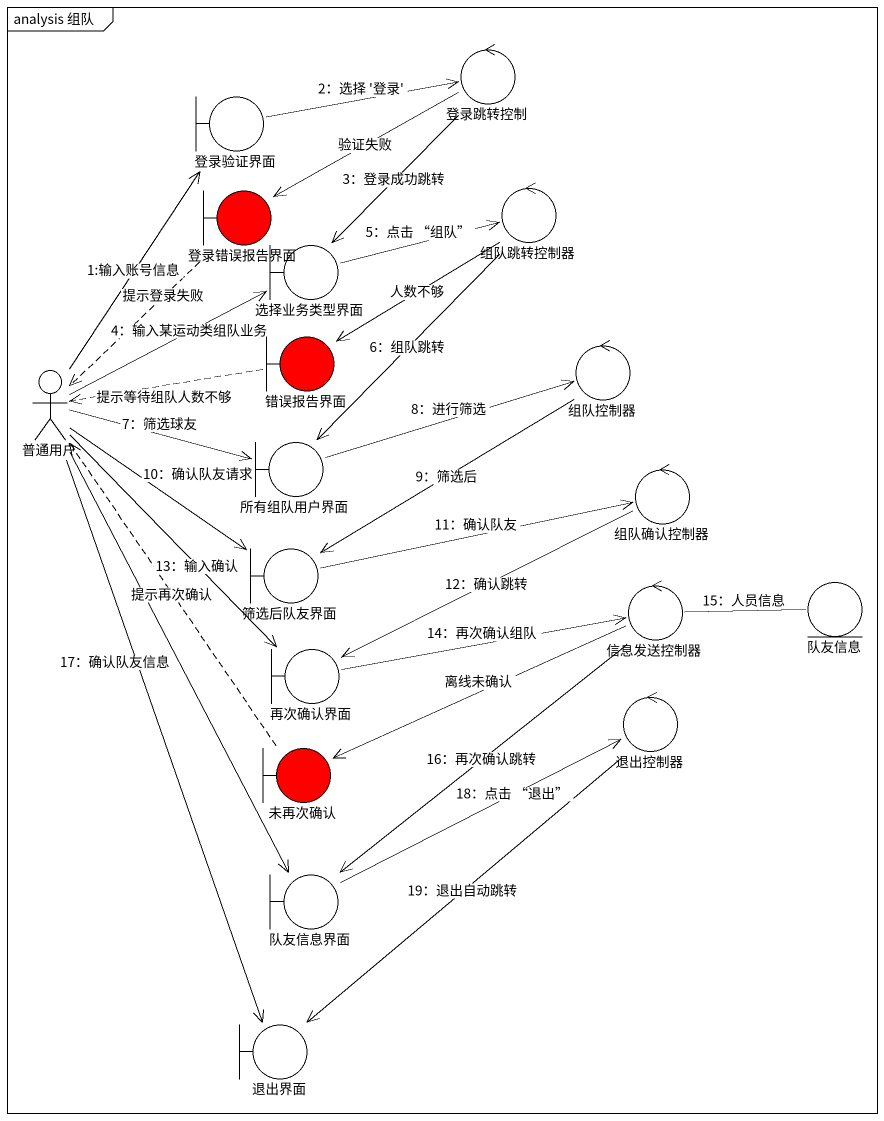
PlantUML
@startuml
mainframe analysis 组队
control 登录跳转控制
boundary 登录验证界面
boundary 登录错误报告界面 #FF0000
control 组队跳转控制器
boundary 选择业务类型界面
boundary 错误报告界面 #FF0000
actor 普通用户
control 组队控制器
boundary 所有组队用户界面
control 组队确认控制器
boundary 筛选后队友界面
control 信息发送控制器
entity 队友信息
boundary 再次确认界面
control 退出控制器
boundary 未再次确认 #FF0000
boundary 队友信息界面
boundary 退出界面
登录跳转控制 -left-> 登录错误报告界面 : 验证失败
登录跳转控制 --> 选择业务类型界面 : 3：登录成功跳转
登录验证界面 -right-> 登录跳转控制 : 2：选择 '登录'
登录错误报告界面 ..> 普通用户 : 提示登录失败
组队跳转控制器 --> 错误报告界面 : 人数不够
组队跳转控制器 --> 所有组队用户界面 : 6：组队跳转
选择业务类型界面 -right-> 组队跳转控制器 : 5：点击 “组队”
错误报告界面 .left.> 普通用户 : 提示等待组队人数不够
普通用户 -up-> 登录验证界面 : 1:输入账号信息
普通用户 -right-> 选择业务类型界面 : 4：输入某运动类组队业务
普通用户 -right-> 所有组队用户界面 : 7：筛选球友
普通用户 --> 筛选后队友界面 : 10：确认队友请求
普通用户 --> 再次确认界面 : 13：输入确认
普通用户 --> 队友信息界面 : 17：确认队友信息
普通用户 --> 退出界面
组队控制器 --> 筛选后队友界面 : 9：筛选后
所有组队用户界面 -right-> 组队控制器 : 8：进行筛选
组队确认控制器 -left-> 再次确认界面 : 12：确认跳转
筛选后队友界面 -right-> 组队确认控制器 : 11：确认队友
信息发送控制器 -right- 队友信息 : 15：人员信息
信息发送控制器 -left-> 未再次确认 : 离线未确认
信息发送控制器 --> 队友信息界面 : 16：再次确认跳转
再次确认界面 -right-> 信息发送控制器 : 14：再次确认组队
退出控制器 --> 退出界面 : 19：退出自动跳转
未再次确认 .up.> 普通用户 : 提示再次确认
队友信息界面 -right-> 退出控制器 : 18：点击 “退出”
@enduml
